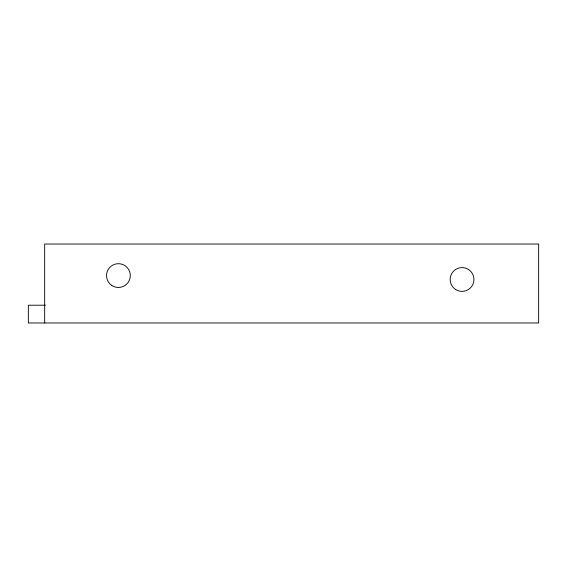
<?xml version="1.0" encoding="UTF-8"?>
<svg xmlns="http://www.w3.org/2000/svg" width="567" height="567" viewBox="0 0 567 567"><rect width="100%" height="100%" fill="white"/><g stroke="black" fill="none" stroke-linecap="round" stroke-linejoin="round"><path stroke-width="0.85" d="M45.424 305.216L28.35 305.216L28.35 322.977L538.65 322.977L538.65 244.023L44.673 244.023L44.673 322.977M455.471 289.383A11.886 11.886 0 0 0 473.913 280.233A11.886 11.886 0 0 0 456.761 268.836A11.886 11.886 0 0 0 455.471 289.383M111.827 285.477A11.886 11.886 0 0 0 130.275 276.327A11.886 11.886 0 0 0 113.124 264.931A11.886 11.886 0 0 0 111.827 285.477"/></g></svg>
